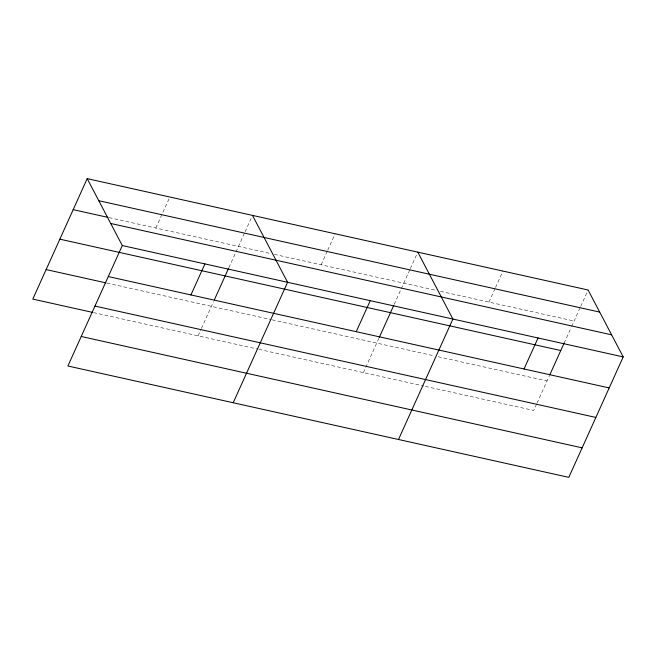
<?xml version="1.0" encoding="UTF-8"?>
<svg xmlns="http://www.w3.org/2000/svg" width="656" height="656" viewBox="0 0 656 656"><rect width="100%" height="100%" fill="white"/><g stroke="black" fill="none" stroke-linecap="round" stroke-linejoin="round"><path stroke-width="0.49" stroke-dasharray="3.28 2.46" d="M155.833 228.026L169.838 197.013M198.104 335.839L201.015 329.386M201.433 328.467L213.512 301.719M228.903 267.615L235.57 252.863M235.988 251.937L244.663 232.716M245.073 231.806L252.486 215.389M321.137 264.778L327.311 251.092M327.729 250.182L335.142 233.766M363.408 372.592L378.807 338.471M394.207 304.368L400.873 289.608M401.292 288.689L409.967 269.468M410.377 268.558L417.79 252.134M488.941 302.088L495.124 288.402M495.534 287.492L502.947 271.067M536.633 403.998L533.713 410.459L424.793 386.245M537.051 403.079L549.539 375.412M564.103 343.154L571.187 327.475M571.597 326.557L580.281 307.336M580.691 306.426L588.104 290.001M109.035 217.62L270.354 253.487M274.331 254.372L436.461 290.419M440.422 291.297L574.098 321.022M106.871 283.08L271.174 319.611M272.174 319.833L434.157 355.847M438.126 356.725L547.038 380.939M93.546 312.6L257.849 349.123M258.849 349.345L423.809 386.023"/><path stroke-width="0.98" d="M87.191 178.637L122.287 245.541L67.896 365.999L568.809 477.363L623.2 356.905L588.104 290.001L87.191 178.637L32.8 299.095L92.545 312.379M190.929 294.938L204.934 263.917M214.34 299.874L228.493 268.542M233.2 402.751L287.59 282.293L252.486 215.389M356.233 331.682L370.238 300.669M379.225 337.553L393.789 305.294M398.504 439.504L452.886 319.046L417.79 252.134M524.037 368.992L538.043 337.979M549.958 374.494L564.103 343.154M98.769 200.711L599.682 312.084M73.185 209.658L108.035 217.398M110.7 223.466L611.622 334.831M122.287 245.541L623.2 356.905M59.86 239.169L560.773 350.534M108.281 276.561L609.194 387.926M46.125 269.575L105.87 282.859M94.956 306.073L595.869 417.437M81.221 336.487L582.143 447.851"/></g></svg>
